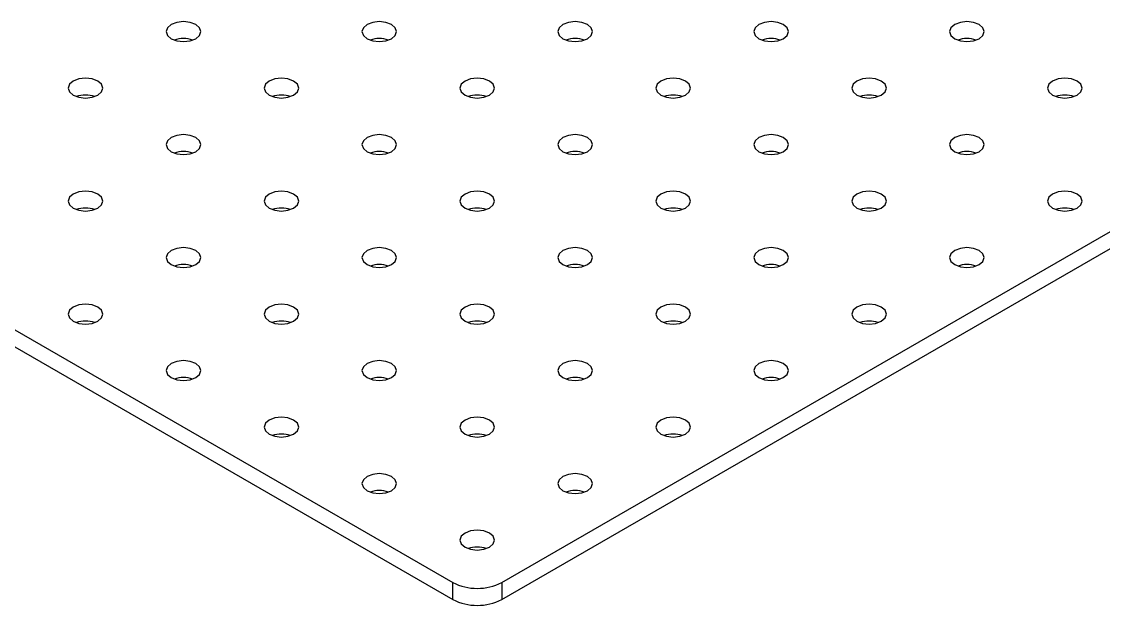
# Model space of a CAD drawing. Header units: millimetres. Extents: x 45 to 155, y 46 to 185.
# Drawn here: x 94.14 to 125.38, y 45.54 to 62.41 of the extents above; entities that cross this region are included whole.
import ezdxf

# ---------------------------------------------------------------- set-up
doc = ezdxf.new("R2010")
doc.units = ezdxf.units.MM

msp = doc.modelspace()

# ---------------------------------------------------------------- linework, layer by layer
at = {"color": 7, "linetype": 'Continuous', "lineweight": 25}
for p, q in [((79.72, 61.71), (106.59, 46.198)), ((108.004, 46.198), (134.874, 61.71)), ((79.72, 61.22), (106.59, 45.708)), ((108.004, 45.708), (134.874, 61.22)), ((106.59, 45.708), (106.59, 46.198)), ((108.004, 46.198), (108.004, 45.708))]:
    msp.add_line(p, q, dxfattribs=at)
at = {"color": 7, "linetype": 'Continuous', "lineweight": 25, "flags": 128}
for points in [[(99.165, 61.914), (99.274, 62.008), (99.312, 62.118), (99.274, 62.229), (99.165, 62.322), (99.003, 62.385), (98.812, 62.407), (98.62, 62.385), (98.458, 62.322), (98.35, 62.229), (98.312, 62.118), (98.35, 62.008), (98.458, 61.914), (98.62, 61.851), (98.812, 61.829), (99.003, 61.851), (99.165, 61.914)], [(104.822, 61.914), (104.93, 62.008), (104.968, 62.118), (104.93, 62.229), (104.822, 62.322), (104.66, 62.385), (104.468, 62.407), (104.277, 62.385), (104.115, 62.322), (104.007, 62.229), (103.968, 62.118), (104.007, 62.008), (104.115, 61.914), (104.277, 61.851), (104.468, 61.829), (104.66, 61.851), (104.822, 61.914)], [(110.479, 61.914), (110.587, 62.008), (110.625, 62.118), (110.587, 62.229), (110.479, 62.322), (110.317, 62.385), (110.125, 62.407), (109.934, 62.385), (109.772, 62.322), (109.663, 62.229), (109.625, 62.118), (109.663, 62.008), (109.772, 61.914), (109.934, 61.851), (110.125, 61.829), (110.317, 61.851), (110.479, 61.914)], [(116.136, 61.914), (116.244, 62.008), (116.282, 62.118), (116.244, 62.229), (116.136, 62.322), (115.974, 62.385), (115.782, 62.407), (115.591, 62.385), (115.429, 62.322), (115.32, 62.229), (115.282, 62.118), (115.32, 62.008), (115.429, 61.914), (115.591, 61.851), (115.782, 61.829), (115.974, 61.851), (116.136, 61.914)], [(121.793, 61.914), (121.901, 62.008), (121.939, 62.118), (121.901, 62.229), (121.793, 62.322), (121.63, 62.385), (121.439, 62.407), (121.248, 62.385), (121.085, 62.322), (120.977, 62.229), (120.939, 62.118), (120.977, 62.008), (121.085, 61.914), (121.248, 61.851), (121.439, 61.829), (121.63, 61.851), (121.793, 61.914)], [(96.337, 60.281), (96.445, 60.375), (96.483, 60.485), (96.445, 60.596), (96.337, 60.689), (96.175, 60.752), (95.983, 60.774), (95.792, 60.752), (95.63, 60.689), (95.521, 60.596), (95.483, 60.485), (95.521, 60.375), (95.63, 60.281), (95.792, 60.219), (95.983, 60.197), (96.175, 60.219), (96.337, 60.281)], [(101.994, 60.281), (102.102, 60.375), (102.14, 60.485), (102.102, 60.596), (101.994, 60.689), (101.831, 60.752), (101.64, 60.774), (101.449, 60.752), (101.286, 60.689), (101.178, 60.596), (101.14, 60.485), (101.178, 60.375), (101.286, 60.281), (101.449, 60.219), (101.64, 60.197), (101.831, 60.219), (101.994, 60.281)], [(107.65, 60.281), (107.759, 60.375), (107.797, 60.485), (107.759, 60.596), (107.65, 60.689), (107.488, 60.752), (107.297, 60.774), (107.106, 60.752), (106.943, 60.689), (106.835, 60.596), (106.797, 60.485), (106.835, 60.375), (106.943, 60.281), (107.106, 60.219), (107.297, 60.197), (107.488, 60.219), (107.65, 60.281)], [(113.307, 60.281), (113.416, 60.375), (113.454, 60.485), (113.416, 60.596), (113.307, 60.689), (113.145, 60.752), (112.954, 60.774), (112.762, 60.752), (112.6, 60.689), (112.492, 60.596), (112.454, 60.485), (112.492, 60.375), (112.6, 60.281), (112.762, 60.219), (112.954, 60.197), (113.145, 60.219), (113.307, 60.281)], [(118.964, 60.281), (119.073, 60.375), (119.111, 60.485), (119.073, 60.596), (118.964, 60.689), (118.802, 60.752), (118.611, 60.774), (118.419, 60.752), (118.257, 60.689), (118.149, 60.596), (118.111, 60.485), (118.149, 60.375), (118.257, 60.281), (118.419, 60.219), (118.611, 60.197), (118.802, 60.219), (118.964, 60.281)], [(124.621, 60.281), (124.729, 60.375), (124.767, 60.485), (124.729, 60.596), (124.621, 60.689), (124.459, 60.752), (124.267, 60.774), (124.076, 60.752), (123.914, 60.689), (123.806, 60.596), (123.767, 60.485), (123.806, 60.375), (123.914, 60.281), (124.076, 60.219), (124.267, 60.197), (124.459, 60.219), (124.621, 60.281)], [(99.165, 58.648), (99.274, 58.742), (99.312, 58.852), (99.274, 58.963), (99.165, 59.057), (99.003, 59.119), (98.812, 59.141), (98.62, 59.119), (98.458, 59.057), (98.35, 58.963), (98.312, 58.852), (98.35, 58.742), (98.458, 58.648), (98.62, 58.586), (98.812, 58.564), (99.003, 58.586), (99.165, 58.648)], [(104.822, 58.648), (104.93, 58.742), (104.968, 58.852), (104.93, 58.963), (104.822, 59.057), (104.66, 59.119), (104.468, 59.141), (104.277, 59.119), (104.115, 59.057), (104.007, 58.963), (103.968, 58.852), (104.007, 58.742), (104.115, 58.648), (104.277, 58.586), (104.468, 58.564), (104.66, 58.586), (104.822, 58.648)], [(110.479, 58.648), (110.587, 58.742), (110.625, 58.852), (110.587, 58.963), (110.479, 59.057), (110.317, 59.119), (110.125, 59.141), (109.934, 59.119), (109.772, 59.057), (109.663, 58.963), (109.625, 58.852), (109.663, 58.742), (109.772, 58.648), (109.934, 58.586), (110.125, 58.564), (110.317, 58.586), (110.479, 58.648)], [(116.136, 58.648), (116.244, 58.742), (116.282, 58.852), (116.244, 58.963), (116.136, 59.057), (115.974, 59.119), (115.782, 59.141), (115.591, 59.119), (115.429, 59.057), (115.32, 58.963), (115.282, 58.852), (115.32, 58.742), (115.429, 58.648), (115.591, 58.586), (115.782, 58.564), (115.974, 58.586), (116.136, 58.648)], [(121.793, 58.648), (121.901, 58.742), (121.939, 58.852), (121.901, 58.963), (121.793, 59.057), (121.63, 59.119), (121.439, 59.141), (121.248, 59.119), (121.085, 59.057), (120.977, 58.963), (120.939, 58.852), (120.977, 58.742), (121.085, 58.648), (121.248, 58.586), (121.439, 58.564), (121.63, 58.586), (121.793, 58.648)], [(96.337, 57.016), (96.445, 57.109), (96.483, 57.22), (96.445, 57.33), (96.337, 57.424), (96.175, 57.486), (95.983, 57.508), (95.792, 57.486), (95.63, 57.424), (95.521, 57.33), (95.483, 57.22), (95.521, 57.109), (95.63, 57.016), (95.792, 56.953), (95.983, 56.931), (96.175, 56.953), (96.337, 57.016)], [(101.994, 57.016), (102.102, 57.109), (102.14, 57.22), (102.102, 57.33), (101.994, 57.424), (101.831, 57.486), (101.64, 57.508), (101.449, 57.486), (101.286, 57.424), (101.178, 57.33), (101.14, 57.22), (101.178, 57.109), (101.286, 57.016), (101.449, 56.953), (101.64, 56.931), (101.831, 56.953), (101.994, 57.016)], [(107.65, 57.016), (107.759, 57.109), (107.797, 57.22), (107.759, 57.33), (107.65, 57.424), (107.488, 57.486), (107.297, 57.508), (107.106, 57.486), (106.943, 57.424), (106.835, 57.33), (106.797, 57.22), (106.835, 57.109), (106.943, 57.016), (107.106, 56.953), (107.297, 56.931), (107.488, 56.953), (107.65, 57.016)], [(113.307, 57.016), (113.416, 57.109), (113.454, 57.22), (113.416, 57.33), (113.307, 57.424), (113.145, 57.486), (112.954, 57.508), (112.762, 57.486), (112.6, 57.424), (112.492, 57.33), (112.454, 57.22), (112.492, 57.109), (112.6, 57.016), (112.762, 56.953), (112.954, 56.931), (113.145, 56.953), (113.307, 57.016)], [(118.964, 57.016), (119.073, 57.109), (119.111, 57.22), (119.073, 57.33), (118.964, 57.424), (118.802, 57.486), (118.611, 57.508), (118.419, 57.486), (118.257, 57.424), (118.149, 57.33), (118.111, 57.22), (118.149, 57.109), (118.257, 57.016), (118.419, 56.953), (118.611, 56.931), (118.802, 56.953), (118.964, 57.016)], [(124.621, 57.016), (124.729, 57.109), (124.767, 57.22), (124.729, 57.33), (124.621, 57.424), (124.459, 57.486), (124.267, 57.508), (124.076, 57.486), (123.914, 57.424), (123.806, 57.33), (123.767, 57.22), (123.806, 57.109), (123.914, 57.016), (124.076, 56.953), (124.267, 56.931), (124.459, 56.953), (124.621, 57.016)], [(99.165, 55.383), (99.274, 55.476), (99.312, 55.587), (99.274, 55.697), (99.165, 55.791), (99.003, 55.853), (98.812, 55.875), (98.62, 55.853), (98.458, 55.791), (98.35, 55.697), (98.312, 55.587), (98.35, 55.476), (98.458, 55.383), (98.62, 55.32), (98.812, 55.298), (99.003, 55.32), (99.165, 55.383)], [(104.822, 55.383), (104.93, 55.476), (104.968, 55.587), (104.93, 55.697), (104.822, 55.791), (104.66, 55.853), (104.468, 55.875), (104.277, 55.853), (104.115, 55.791), (104.007, 55.697), (103.968, 55.587), (104.007, 55.476), (104.115, 55.383), (104.277, 55.32), (104.468, 55.298), (104.66, 55.32), (104.822, 55.383)], [(110.479, 55.383), (110.587, 55.476), (110.625, 55.587), (110.587, 55.697), (110.479, 55.791), (110.317, 55.853), (110.125, 55.875), (109.934, 55.853), (109.772, 55.791), (109.663, 55.697), (109.625, 55.587), (109.663, 55.476), (109.772, 55.383), (109.934, 55.32), (110.125, 55.298), (110.317, 55.32), (110.479, 55.383)], [(116.136, 55.383), (116.244, 55.476), (116.282, 55.587), (116.244, 55.697), (116.136, 55.791), (115.974, 55.853), (115.782, 55.875), (115.591, 55.853), (115.429, 55.791), (115.32, 55.697), (115.282, 55.587), (115.32, 55.476), (115.429, 55.383), (115.591, 55.32), (115.782, 55.298), (115.974, 55.32), (116.136, 55.383)], [(121.793, 55.383), (121.901, 55.476), (121.939, 55.587), (121.901, 55.697), (121.793, 55.791), (121.63, 55.853), (121.439, 55.875), (121.248, 55.853), (121.085, 55.791), (120.977, 55.697), (120.939, 55.587), (120.977, 55.476), (121.085, 55.383), (121.248, 55.32), (121.439, 55.298), (121.63, 55.32), (121.793, 55.383)], [(96.337, 53.75), (96.445, 53.844), (96.483, 53.954), (96.445, 54.064), (96.337, 54.158), (96.175, 54.221), (95.983, 54.243), (95.792, 54.221), (95.63, 54.158), (95.521, 54.064), (95.483, 53.954), (95.521, 53.844), (95.63, 53.75), (95.792, 53.687), (95.983, 53.665), (96.175, 53.687), (96.337, 53.75)], [(101.994, 53.75), (102.102, 53.844), (102.14, 53.954), (102.102, 54.064), (101.994, 54.158), (101.831, 54.221), (101.64, 54.243), (101.449, 54.221), (101.286, 54.158), (101.178, 54.064), (101.14, 53.954), (101.178, 53.844), (101.286, 53.75), (101.449, 53.687), (101.64, 53.665), (101.831, 53.687), (101.994, 53.75)], [(107.65, 53.75), (107.759, 53.844), (107.797, 53.954), (107.759, 54.064), (107.65, 54.158), (107.488, 54.221), (107.297, 54.243), (107.106, 54.221), (106.943, 54.158), (106.835, 54.064), (106.797, 53.954), (106.835, 53.844), (106.943, 53.75), (107.106, 53.687), (107.297, 53.665), (107.488, 53.687), (107.65, 53.75)], [(113.307, 53.75), (113.416, 53.844), (113.454, 53.954), (113.416, 54.064), (113.307, 54.158), (113.145, 54.221), (112.954, 54.243), (112.762, 54.221), (112.6, 54.158), (112.492, 54.064), (112.454, 53.954), (112.492, 53.844), (112.6, 53.75), (112.762, 53.687), (112.954, 53.665), (113.145, 53.687), (113.307, 53.75)], [(118.964, 53.75), (119.073, 53.844), (119.111, 53.954), (119.073, 54.064), (118.964, 54.158), (118.802, 54.221), (118.611, 54.243), (118.419, 54.221), (118.257, 54.158), (118.149, 54.064), (118.111, 53.954), (118.149, 53.844), (118.257, 53.75), (118.419, 53.687), (118.611, 53.665), (118.802, 53.687), (118.964, 53.75)], [(99.165, 52.117), (99.274, 52.211), (99.312, 52.321), (99.274, 52.432), (99.165, 52.525), (99.003, 52.588), (98.812, 52.61), (98.62, 52.588), (98.458, 52.525), (98.35, 52.432), (98.312, 52.321), (98.35, 52.211), (98.458, 52.117), (98.62, 52.055), (98.812, 52.033), (99.003, 52.055), (99.165, 52.117)], [(104.822, 52.117), (104.93, 52.211), (104.968, 52.321), (104.93, 52.432), (104.822, 52.525), (104.66, 52.588), (104.468, 52.61), (104.277, 52.588), (104.115, 52.525), (104.007, 52.432), (103.968, 52.321), (104.007, 52.211), (104.115, 52.117), (104.277, 52.055), (104.468, 52.033), (104.66, 52.055), (104.822, 52.117)], [(110.479, 52.117), (110.587, 52.211), (110.625, 52.321), (110.587, 52.432), (110.479, 52.525), (110.317, 52.588), (110.125, 52.61), (109.934, 52.588), (109.772, 52.525), (109.663, 52.432), (109.625, 52.321), (109.663, 52.211), (109.772, 52.117), (109.934, 52.055), (110.125, 52.033), (110.317, 52.055), (110.479, 52.117)], [(116.136, 52.117), (116.244, 52.211), (116.282, 52.321), (116.244, 52.432), (116.136, 52.525), (115.974, 52.588), (115.782, 52.61), (115.591, 52.588), (115.429, 52.525), (115.32, 52.432), (115.282, 52.321), (115.32, 52.211), (115.429, 52.117), (115.591, 52.055), (115.782, 52.033), (115.974, 52.055), (116.136, 52.117)], [(101.994, 50.484), (102.102, 50.578), (102.14, 50.688), (102.102, 50.799), (101.994, 50.892), (101.831, 50.955), (101.64, 50.977), (101.449, 50.955), (101.286, 50.892), (101.178, 50.799), (101.14, 50.688), (101.178, 50.578), (101.286, 50.484), (101.449, 50.422), (101.64, 50.4), (101.831, 50.422), (101.994, 50.484)], [(107.65, 50.484), (107.759, 50.578), (107.797, 50.688), (107.759, 50.799), (107.65, 50.892), (107.488, 50.955), (107.297, 50.977), (107.106, 50.955), (106.943, 50.892), (106.835, 50.799), (106.797, 50.688), (106.835, 50.578), (106.943, 50.484), (107.106, 50.422), (107.297, 50.4), (107.488, 50.422), (107.65, 50.484)], [(113.307, 50.484), (113.416, 50.578), (113.454, 50.688), (113.416, 50.799), (113.307, 50.892), (113.145, 50.955), (112.954, 50.977), (112.762, 50.955), (112.6, 50.892), (112.492, 50.799), (112.454, 50.688), (112.492, 50.578), (112.6, 50.484), (112.762, 50.422), (112.954, 50.4), (113.145, 50.422), (113.307, 50.484)], [(104.822, 48.851), (104.93, 48.945), (104.968, 49.056), (104.93, 49.166), (104.822, 49.26), (104.66, 49.322), (104.468, 49.344), (104.277, 49.322), (104.115, 49.26), (104.007, 49.166), (103.968, 49.056), (104.007, 48.945), (104.115, 48.851), (104.277, 48.789), (104.468, 48.767), (104.66, 48.789), (104.822, 48.851)], [(110.479, 48.851), (110.587, 48.945), (110.625, 49.056), (110.587, 49.166), (110.479, 49.26), (110.317, 49.322), (110.125, 49.344), (109.934, 49.322), (109.772, 49.26), (109.663, 49.166), (109.625, 49.056), (109.663, 48.945), (109.772, 48.851), (109.934, 48.789), (110.125, 48.767), (110.317, 48.789), (110.479, 48.851)], [(107.65, 47.219), (107.759, 47.312), (107.797, 47.423), (107.759, 47.533), (107.65, 47.627), (107.488, 47.689), (107.297, 47.711), (107.106, 47.689), (106.943, 47.627), (106.835, 47.533), (106.797, 47.423), (106.835, 47.312), (106.943, 47.219), (107.106, 47.156), (107.297, 47.134), (107.488, 47.156), (107.65, 47.219)]]:
    msp.add_lwpolyline(points, dxfattribs=at)
at = {"color": 7, "linetype": 'Continuous', "lineweight": 25}
for centre, radius, start, end in [((98.812, 61.109), 0.809, 70.9084, 109.0916), ((104.468, 61.109), 0.809, 70.9084, 109.0916), ((110.125, 61.109), 0.809, 70.9084, 109.0916), ((115.782, 61.109), 0.809, 70.9084, 109.0916), ((121.439, 61.109), 0.809, 70.9084, 109.0916), ((95.983, 59.476), 0.809, 70.9084, 109.0916), ((101.64, 59.476), 0.809, 70.9084, 109.0916), ((107.297, 59.476), 0.809, 70.9084, 109.0916), ((112.954, 59.476), 0.809, 70.9084, 109.0916), ((118.611, 59.476), 0.809, 70.9084, 109.0916), ((124.267, 59.476), 0.809, 70.9084, 109.0916), ((98.812, 57.843), 0.809, 70.9084, 109.0916), ((104.468, 57.843), 0.809, 70.9084, 109.0916), ((110.125, 57.843), 0.809, 70.9084, 109.0916), ((115.782, 57.843), 0.809, 70.9084, 109.0916), ((121.439, 57.843), 0.809, 70.9084, 109.0916), ((95.983, 56.211), 0.809, 70.9084, 109.0916), ((101.64, 56.211), 0.809, 70.9084, 109.0916), ((107.297, 56.211), 0.809, 70.9084, 109.0916), ((112.954, 56.211), 0.809, 70.9084, 109.0916), ((118.611, 56.211), 0.809, 70.9084, 109.0916), ((124.267, 56.211), 0.809, 70.9084, 109.0916), ((98.812, 54.578), 0.809, 70.9084, 109.0916), ((104.468, 54.578), 0.809, 70.9084, 109.0916), ((110.125, 54.578), 0.809, 70.9084, 109.0916), ((115.782, 54.578), 0.809, 70.9084, 109.0916), ((121.439, 54.578), 0.809, 70.9084, 109.0916), ((95.983, 52.945), 0.809, 70.9084, 109.0916), ((101.64, 52.945), 0.809, 70.9084, 109.0916), ((107.297, 52.945), 0.809, 70.9084, 109.0916), ((112.954, 52.945), 0.809, 70.9084, 109.0916), ((118.611, 52.945), 0.809, 70.9084, 109.0916), ((98.812, 51.312), 0.809, 70.9084, 109.0916), ((104.468, 51.312), 0.809, 70.9084, 109.0916), ((110.125, 51.312), 0.809, 70.9084, 109.0916), ((115.782, 51.312), 0.809, 70.9084, 109.0916), ((101.64, 49.679), 0.809, 70.9084, 109.0916), ((107.297, 49.679), 0.809, 70.9084, 109.0916), ((112.954, 49.679), 0.809, 70.9084, 109.0916), ((104.468, 48.047), 0.809, 70.9084, 109.0916), ((110.125, 48.047), 0.809, 70.9084, 109.0916), ((107.297, 46.414), 0.809, 70.9084, 109.0916), ((107.297, 47.563), 1.537, 242.6097, 297.3903), ((107.297, 47.073), 1.537, 242.6097, 297.3903)]:
    msp.add_arc(centre, radius, start, end, dxfattribs=at)

doc.saveas('drawing.dxf')
